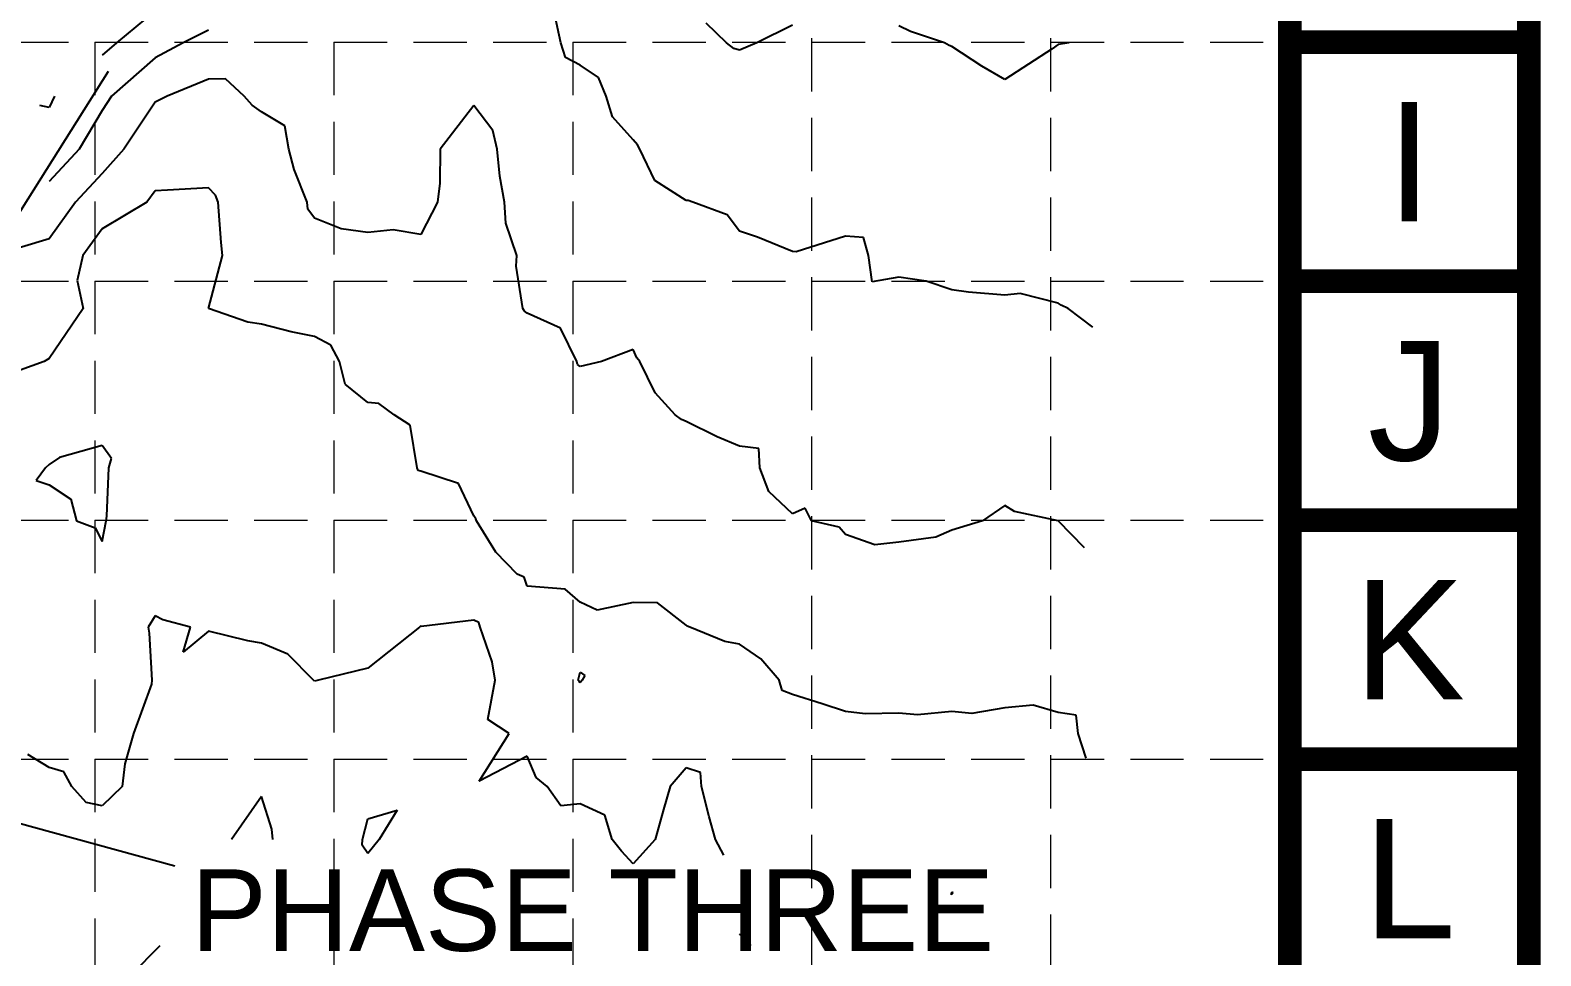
# Model space of a CAD drawing. Header units: inches. Extents: x 2468858 to 2474627, y 7110391 to 7114000.
# Drawn here: x 2474058 to 2474627, y 7112841 to 7113190 of the extents above; entities that cross this region are included whole.
import ezdxf
from ezdxf.enums import TextEntityAlignment as Align

# ---------------------------------------------------------------- set-up
doc = ezdxf.new("R2010")
doc.units = ezdxf.units.IN
doc.header["$MEASUREMENT"] = 0
doc.linetypes.add('HIDDEN', pattern=[0.375, 0.25, -0.125])
doc.linetypes.add('PHANTOM2', pattern=[3.15, 1.9, -0.25, 0.25, -0.25, 0.25, -0.25])
for name, color, linetype in [('BASE', 7, 'Continuous'), ('BDY', 250, 'PHANTOM2'), ('contours', 35, 'Continuous'), ('ex-pvmt', 7, 'Continuous'), ('GRID', 254, 'HIDDEN'), ('LEGEND', 7, 'Continuous'), ('SODDED LOT', 2, 'Continuous')]:
    doc.layers.add(name, color=color, linetype=linetype)
doc.styles.add("L200'", font='ARIAL.TTF', dxfattribs={"height": 0.001969})
doc.styles.get("Standard").update_dxf_attribs({"font": 'ARIAL.TTF'})

msp = doc.modelspace()

# ---------------------------------------------------------------- hatches: boundary and pattern name
at = {"layer": 'SODDED LOT'}
h = msp.add_hatch(dxfattribs=at)
h.set_pattern_fill('ANSI31', color=256, scale=30, style=0)
h.set_pattern_definition([(45, (0, 0), (-2.6516504294, 2.6516504294), [])])
h.paths.add_polyline_path([(2473645.39, 7113690.66), (2473644.98, 7113704.58), (2473380.05, 7113706.22), (2473375.55, 7113692.3), (2473381.69, 7113694.76), (2473634.33, 7113693.94)])
h.paths.add_polyline_path([(2473661.81, 7113026.94), (2473687.47, 7113025.61), (2473728.46, 7113019.28), (2473771.12, 7113012.61), (2473800.78, 7113000.62), (2473816.11, 7112991.96), (2473817.62, 7112992.3), (2473826.58, 7112958.99), (2473778.33, 7112869.43), (2473754.23, 7112818.27), (2473704.86, 7112707.31), (2473675.95, 7112628.52), (2473649.37, 7112551.6), (2473609.35, 7112401.13), (2473621.99, 7112397.24), (2473660.24, 7112541.42), (2473686.99, 7112623.57), (2473721.05, 7112713.98), (2473756.54, 7112795.8), (2473776.21, 7112842.14), (2473803.69, 7112892.8), (2473821.26, 7112931.75), (2473838.19, 7112953.92), (2473843.82, 7112970.36), (2473841.57, 7112984.99), (2473834.36, 7112995.8), (2473821.75, 7113003.46), (2473803.51, 7113011.56), (2473780.76, 7113020.12), (2473754.18, 7113027.78), (2473717.91, 7113032.73), (2473683.75, 7113037.76), (2473675.22, 7113037.54), (2473668.46, 7113034.66), (2473663.02, 7113029.01)])
h.paths.add_polyline_path([(2473971.46, 7113199.84), (2473953.3, 7113211.94), (2473941.19, 7113192.09), (2473861.1, 7113065.57), (2473810.53, 7113087.5), (2473761.17, 7113101.51), (2473720.96, 7113106.99), (2473697.2, 7113110.44), (2473674.12, 7113113.74), (2473679.51, 7113105.34), (2473686.71, 7113099.95), (2473703.5, 7113097.55), (2473742.47, 7113092.16), (2473787.44, 7113083.17), (2473826.42, 7113069.98), (2473851, 7113058.59), (2473862.39, 7113053.19), (2473874.39, 7113053.49), (2473885.78, 7113058.29), (2473895.97, 7113069.68), (2473937.95, 7113137.71), (2473969.87, 7113198.61)])
h.paths.add_polyline_path([(2474189.42, 7113705.55), (2474212.71, 7113695.29), (2474173.05, 7113585.51), (2474125.46, 7113471.59), (2474078.44, 7113374.03), (2473995.24, 7113231.38), (2473980.72, 7113211.84), (2473961.73, 7113224.12), (2474019.25, 7113316.23), (2474060.01, 7113393.26), (2474123.11, 7113525), (2474155.5, 7113608.17)])
h.paths.add_polyline_path([(2472149.87, 7113580.61), (2472139.15, 7113587.25), (2472148.34, 7113599.5), (2472129.96, 7113617.37), (2472301.04, 7113620.95), (2472421.05, 7113670.47), (2472435.86, 7113657.7), (2472418.5, 7113656.68), (2472386.32, 7113644.43), (2472349.55, 7113630.65), (2472301.04, 7113613.8), (2472253.54, 7113608.18), (2472206.05, 7113607.67), (2472182.05, 7113606.65), (2472168.77, 7113602.57), (2472156, 7113590.31)])
h.paths.add_polyline_path([(2472770.94, 7113693.31), (2472783.83, 7113696.4), (2473029.19, 7113695.37), (2473046.2, 7113689.7), (2473045.68, 7113705.68), (2472771.46, 7113707.22)])
h.paths.add_polyline_path([(2472613.26, 7113048.11), (2472742.65, 7113047.89), (2472742.87, 7112984.1), (2472740.21, 7112975.02), (2472732.24, 7112966.82), (2472722.71, 7112964.61), (2472628.32, 7112964.83), (2472620.35, 7112967.71), (2472615.69, 7112974.13), (2472614.14, 7112982.33), (2472613.26, 7112995.17)])
h.paths.add_polyline_path([(2471336.5, 7111475.41), (2471335.53, 7111275.42), (2470491.66, 7111254.32), (2470479.59, 7111328.94), (2470466.02, 7111461.6), (2470553.43, 7111470.9), (2470638.4, 7111473.12)])
h.paths.add_polyline_path([(2473446.67, 7112356.48), (2473471.9, 7112308.47), (2473532.94, 7112257.21), (2473501.2, 7112186.43), (2473329.47, 7112103.43), (2473116.22, 7112035.9), (2473103.2, 7112106.69), (2473072.63, 7112126.65), (2472815.11, 7111934.94), (2472802.33, 7111780.66), (2472622.31, 7111675.22), (2472617.64, 7111803.67), (2472501.02, 7111721.1), (2472320.82, 7111594.38), (2472182.92, 7111519.02), (2472068.92, 7111484.1), (2471932.85, 7111463.88), (2471923.66, 7111337.05), (2471693.82, 7111327.86), (2471696.08, 7111477.57), (2471836.92, 7111477.57), (2471858.78, 7111468.52), (2471876.58, 7111467.89), (2471898.13, 7111477.88), (2471906.24, 7111490.37), (2471909.37, 7111504.1), (2471908.12, 7111517.84), (2471903.75, 7111528.77), (2471899.69, 7111538.75), (2471899.78, 7111997.71), (2471902.82, 7112006.8), (2471908.61, 7112013.14), (2471915.23, 7112016.45), (2471926.26, 7112016.45), (2472502.65, 7112016.18), (2472510.04, 7112014.97), (2472516.23, 7112010.27), (2472519.86, 7112006.24), (2472597.23, 7111900.26), (2472601.63, 7111894), (2472601.97, 7111890.79), (2472601.97, 7111885.88), (2472602.14, 7111880.64), (2472603.49, 7111873.53), (2472605.53, 7111864.06), (2472610.94, 7111855.26), (2472618.72, 7111847.65), (2472625.66, 7111842.74), (2472634.12, 7111839.53), (2472648.17, 7111837.16), (2472661.03, 7111839.36), (2472670.85, 7111843.93), (2472681.25, 7111852.18), (2472689.32, 7111863.68), (2472693.24, 7111876.13), (2472698.54, 7111882.82), (2472979.47, 7112088.66), (2473047.7, 7112135.28), (2473102.11, 7112161.18), (2473168.62, 7112185.36), (2473235.48, 7112199.35), (2473286.97, 7112219.37), (2473338.95, 7112250.36), (2473378.05, 7112286.58), (2473406.65, 7112322.33), (2473434.97, 7112369.64)])
h.paths.add_polyline_path([(2469394.72, 7112321.68), (2469408.62, 7112317.35), (2469404.61, 7112306.55), (2469398.28, 7112300.53), (2469390.56, 7112297.13), (2469383.91, 7112297.75), (2469371.4, 7112301.14), (2469261.63, 7112337.75), (2469252.63, 7112344.02), (2469246.91, 7112352.88), (2469243.9, 7112361.06), (2469244.31, 7112369.38), (2469247.04, 7112379.88), (2469254.13, 7112392.28), (2469258.63, 7112404.82), (2469259.86, 7112413.96), (2469268.32, 7112441.06), (2469285.1, 7112497.6), (2469297.51, 7112549.94), (2469306.04, 7112604.22), (2469344.05, 7112603.83), (2469331.64, 7112539.47), (2469306.04, 7112437.89), (2469285.48, 7112378.57), (2469297.12, 7112353.37)])
h.paths.add_polyline_path([(2469215.25, 7111699.11), (2469133.16, 7111698.8), (2469133.12, 7111837.42), (2469136.78, 7111854.07), (2469131.5, 7111869.1), (2469132.54, 7111935.15), (2469148.79, 7112051.43), (2469175.43, 7112146.92), (2469214.08, 7112259.79), (2469218.22, 7112266.73), (2469223.73, 7112271.92), (2469228.76, 7112275.22), (2469234.9, 7112277.11), (2469242.61, 7112277.42), (2469249.21, 7112276.01), (2469256.45, 7112274.12), (2469362.5, 7112239.2), (2469368.95, 7112235.11), (2469372.09, 7112231.49), (2469374.61, 7112225.05), (2469375.55, 7112217.02), (2469372.57, 7112206.8), (2469260.7, 7112244.71), (2469237.57, 7112231.81), (2469223.88, 7112159.46), (2469213.8, 7112077.45), (2469211.79, 7111997.38), (2469212.59, 7111919.31)])
edge = h.paths.add_edge_path()
edge.add_line((2469946.69, 7111538.54), (2469944.94, 7111523.5))
edge.add_line((2469944.94, 7111523.5), (2469929.5, 7111368.54))
edge.add_line((2469929.5, 7111368.54), (2469627.82, 7111363.41))
edge.add_line((2469627.82, 7111363.41), (2469640.14, 7111528.56))
edge.add_line((2469640.14, 7111528.56), (2469611.1, 7111528.96))
edge.add_line((2469611.1, 7111528.96), (2469563.64, 7111542.06))
edge.add_line((2469563.64, 7111542.06), (2469395.72, 7111608.85))
edge.add_line((2469395.72, 7111608.85), (2469312.31, 7111524.84))
edge.add_line((2469312.31, 7111524.84), (2469259.94, 7111580.22))
edge.add_line((2469259.94, 7111580.22), (2469329.02, 7111646.45))
edge.add_line((2469329.02, 7111646.45), (2469327.64, 7111656.69))
edge.add_line((2469327.64, 7111656.69), (2469327.34, 7111668.01))
edge.add_line((2469327.34, 7111668.01), (2469328.7, 7111676.32))
edge.add_line((2469328.7, 7111676.32), (2469331.57, 7111684.93))
edge.add_line((2469331.57, 7111684.93), (2469335.65, 7111692.02))
edge.add_line((2469335.65, 7111692.02), (2469336.86, 7111699.72))
edge.add_line((2469336.86, 7111699.72), (2469350.6, 7111699.88))
edge.add_line((2469350.6, 7111699.88), (2469349.09, 7111695.19))
edge.add_line((2469349.09, 7111695.19), (2469344.26, 7111688.25))
edge.add_line((2469344.26, 7111688.25), (2469339.88, 7111679.79))
edge.add_arc((2469382.62, 7111662.98), 45.93, 158.5343, 290.6104)
edge.add_arc((2469402.89, 7111601.9), 18.55, 61.3608, 102.7575, ccw=False)
edge.add_line((2469411.78, 7111618.18), (2469554, 7111560.87))
edge.add_line((2469554, 7111560.87), (2469580.43, 7111552.5))
edge.add_line((2469580.43, 7111552.5), (2469597.93, 7111547.75))
edge.add_line((2469597.93, 7111547.75), (2469618.84, 7111543.76))
edge.add_line((2469618.84, 7111543.76), (2469652.78, 7111539.88))
edge.add_line((2469652.78, 7111539.88), (2469703, 7111539.88))
edge.add_line((2469703, 7111539.88), (2469903.74, 7111540.59))
edge.add_line((2469903.74, 7111540.59), (2469929.65, 7111539.77))
edge.add_line((2469929.65, 7111539.77), (2469946.69, 7111538.54))

# ---------------------------------------------------------------- linework, layer by layer
at = {"layer": 'BASE', "color": 9}
msp.add_line((2474532.87, 7113905.23), (2474532.87, 7110485.23), dxfattribs=at)
at = {"layer": 'BASE', "const_width": 9}
for points in [[(2468862.87, 7110395.23), (2474622.87, 7110395.23), (2474622.87, 7113995.23), (2468862.87, 7113995.23)], [(2468952.87, 7110485.23), (2474532.87, 7110485.23), (2474532.87, 7113905.23), (2468952.87, 7113905.23)]]:
    msp.add_lwpolyline(points, close=True, dxfattribs=at)
for points in [[(2474622.87, 7113185.23), (2474532.87, 7113185.23)], [(2474622.87, 7113095.23), (2474532.87, 7113095.23)], [(2474622.87, 7113005.23), (2474532.87, 7113005.23)], [(2474622.87, 7112915.23), (2474532.87, 7112915.23)]]:
    msp.add_lwpolyline(points, dxfattribs=at)
at = {"layer": 'BDY', "ltscale": 300}
msp.add_line((2473745.24, 7112976.22), (2474112.94, 7112875.03), dxfattribs=at)
at = {"layer": 'contours'}
for p, q in [((2474105.57, 7113196.99, 599), (2474091.01, 7113184.94, 599)), ((2474258.34, 7113184.94, 598), (2474256.05, 7113195.42, 598)), ((2474125.57, 7113189.74, 598), (2474116.13, 7113184.94, 598)), ((2474320.65, 7113184.94, 599), (2474312.99, 7113192.36, 599)), ((2474345.57, 7113191.69, 599), (2474332.13, 7113184.94, 599)), ((2474389.94, 7113189.31, 599), (2474385.57, 7113191.44, 599)), ((2474402.8, 7113184.94, 599), (2474389.94, 7113189.31, 599)), ((2474091.01, 7113184.94, 599), (2474085.57, 7113180.31, 599)), ((2474116.13, 7113184.94, 598), (2474105.57, 7113179.38, 598)), ((2474260.08, 7113179.44, 598), (2474258.34, 7113184.94, 598)), ((2474323.48, 7113182.85, 599), (2474320.65, 7113184.94, 599)), ((2474325.57, 7113182.16, 599), (2474323.48, 7113182.85, 599)), ((2474332.13, 7113184.94, 599), (2474325.57, 7113182.16, 599)), ((2474404.58, 7113183.94, 599), (2474402.8, 7113184.94, 599)), ((2474405.57, 7113183.57, 599), (2474404.58, 7113183.94, 599)), ((2474416.89, 7113176.25, 599), (2474405.57, 7113183.57, 599)), ((2474445.57, 7113184.37, 599), (2474443.31, 7113182.67, 599)), ((2474449.79, 7113184.94, 599), (2474445.57, 7113184.37, 599)), ((2474105.57, 7113179.38, 598), (2474089.09, 7113164.94, 598)), ((2474265.57, 7113176.61, 598), (2474260.08, 7113179.44, 598)), ((2474443.31, 7113182.67, 599), (2474425.57, 7113171.2, 599)), ((2474132.08, 7113171.44, 597), (2474125.57, 7113171.28, 597)), ((2474139.04, 7113164.94, 597), (2474132.08, 7113171.44, 597)), ((2474272.54, 7113171.91, 598), (2474265.57, 7113176.61, 598)), ((2474275.35, 7113164.94, 598), (2474272.54, 7113171.91, 598)), ((2474425.57, 7113171.2, 599), (2474416.89, 7113176.25, 599)), ((2474125.57, 7113171.28, 597), (2474110, 7113164.94, 597)), ((2474065.57, 7113160.63, 599), (2474062.04, 7113161.4, 599)), ((2474067.56, 7113164.94, 599), (2474065.57, 7113160.63, 599)), ((2474089.09, 7113164.94, 598), (2474085.57, 7113159.46, 598)), ((2474105.57, 7113162.66, 597), (2474093.74, 7113144.94, 597)), ((2474110, 7113164.94, 597), (2474105.57, 7113162.66, 597)), ((2474142.1, 7113161.46, 597), (2474139.04, 7113164.94, 597)), ((2474145.57, 7113158.98, 597), (2474142.1, 7113161.46, 597)), ((2474225.57, 7113161.36, 597), (2474212.87, 7113144.94, 597)), ((2474232.66, 7113152.03, 597), (2474225.57, 7113161.36, 597)), ((2474277.71, 7113157.08, 598), (2474275.35, 7113164.94, 598)), ((2474085.57, 7113159.46, 598), (2474076.93, 7113144.94, 598)), ((2474154.33, 7113153.69, 597), (2474145.57, 7113158.98, 597)), ((2474285.57, 7113148.44, 598), (2474277.71, 7113157.08, 598)), ((2474155.92, 7113144.94, 597), (2474154.33, 7113153.69, 597)), ((2474234.36, 7113144.94, 597), (2474232.66, 7113152.03, 597)), ((2474076.93, 7113144.94, 598), (2474065.57, 7113132.75, 598)), ((2474093.74, 7113144.94, 597), (2474085.57, 7113135.81, 597)), ((2474157.91, 7113137.28, 597), (2474155.92, 7113144.94, 597)), ((2474212.87, 7113144.94, 597), (2474212.77, 7113132.13, 597)), ((2474235.36, 7113134.73, 597), (2474234.36, 7113144.94, 597)), ((2474287.23, 7113146.6, 598), (2474285.57, 7113148.44, 598)), ((2474288.11, 7113144.94, 598), (2474287.23, 7113146.6, 598)), ((2474293.72, 7113133.08, 598), (2474288.11, 7113144.94, 598)), ((2474085.57, 7113135.81, 597), (2474075.48, 7113124.94, 597)), ((2474162.81, 7113124.94, 597), (2474157.91, 7113137.28, 597)), ((2474212.77, 7113132.13, 597), (2474211.87, 7113124.94, 597)), ((2474237.1, 7113124.94, 597), (2474235.36, 7113134.73, 597)), ((2474305.57, 7113125.66, 598), (2474293.72, 7113133.08, 598)), ((2474105.57, 7113129.19, 596), (2474102.4, 7113124.94, 596)), ((2474110.2, 7113129.56, 596), (2474105.57, 7113129.19, 596)), ((2474125.57, 7113130.44, 596), (2474110.2, 7113129.56, 596)), ((2474128.31, 7113127.67, 596), (2474125.57, 7113130.44, 596)), ((2474129.22, 7113124.94, 596), (2474128.31, 7113127.67, 596)), ((2474075.48, 7113124.94, 597), (2474065.57, 7113111.13, 597)), ((2474102.4, 7113124.94, 596), (2474085.57, 7113114.95, 596)), ((2474130.44, 7113109.81, 596), (2474129.22, 7113124.94, 596)), ((2474163, 7113122.36, 597), (2474162.81, 7113124.94, 597)), ((2474165.57, 7113119.01, 597), (2474163, 7113122.36, 597)), ((2474211.87, 7113124.94, 597), (2474205.57, 7113112.76, 597)), ((2474237.65, 7113117.02, 597), (2474237.1, 7113124.94, 597)), ((2474306.28, 7113125.65, 598), (2474305.57, 7113125.66, 598)), ((2474308, 7113124.94, 598), (2474306.28, 7113125.65, 598)), ((2474320.91, 7113120.27, 598), (2474308, 7113124.94, 598)), ((2474325.57, 7113114.01, 598), (2474320.91, 7113120.27, 598)), ((2474085.57, 7113114.95, 596), (2474078.34, 7113104.94, 596)), ((2474175.58, 7113114.94, 597), (2474165.57, 7113119.01, 597)), ((2474185.57, 7113113.56, 597), (2474175.58, 7113114.94, 597)), ((2474195.22, 7113114.59, 597), (2474185.57, 7113113.56, 597)), ((2474205.57, 7113112.76, 597), (2474195.22, 7113114.59, 597)), ((2474241.74, 7113104.94, 597), (2474237.65, 7113117.02, 597)), ((2474065.57, 7113111.13, 597), (2474045.88, 7113105.25, 597)), ((2474130.85, 7113104.94, 596), (2474130.44, 7113109.81, 596)), ((2474332.43, 7113111.8, 598), (2474325.57, 7113114.01, 598)), ((2474345.57, 7113106.38, 598), (2474332.43, 7113111.8, 598)), ((2474365.57, 7113112.22, 598), (2474346.89, 7113106.26, 598)), ((2474372.35, 7113111.71, 598), (2474365.57, 7113112.22, 598)), ((2474374.17, 7113104.94, 598), (2474372.35, 7113111.71, 598)), ((2474078.34, 7113104.94, 596), (2474076.17, 7113095.53, 596)), ((2474125.58, 7113084.95, 596), (2474130.85, 7113104.94, 596)), ((2474241.46, 7113100.82, 597), (2474241.74, 7113104.94, 597)), ((2474346.89, 7113106.26, 598), (2474345.57, 7113106.38, 598)), ((2474375.57, 7113094.94, 598), (2474374.17, 7113104.94, 598)), ((2474244.05, 7113084.94, 597), (2474241.46, 7113100.82, 597)), ((2474076.17, 7113095.53, 596), (2474078.38, 7113084.94, 596)), ((2474385.57, 7113096.71, 598), (2474375.57, 7113094.94, 598)), ((2474395.88, 7113095.24, 598), (2474385.57, 7113096.71, 598)), ((2474405.57, 7113092.02, 598), (2474395.88, 7113095.24, 598)), ((2474411.78, 7113091.15, 598), (2474405.57, 7113092.02, 598)), ((2474425.57, 7113089.9, 598), (2474411.78, 7113091.15, 598)), ((2474431.24, 7113090.61, 598), (2474425.57, 7113089.9, 598)), ((2474445.57, 7113086.97, 598), (2474431.24, 7113090.61, 598)), ((2474446.79, 7113086.15, 598), (2474445.57, 7113086.97, 598)), ((2474449.33, 7113084.94, 598), (2474446.79, 7113086.15, 598)), ((2474078.38, 7113084.94, 596), (2474065.57, 7113066.06, 596)), ((2474125.59, 7113084.94, 596), (2474125.58, 7113084.95, 596)), ((2474140.48, 7113079.84, 596), (2474125.59, 7113084.94, 596)), ((2474244.61, 7113083.97, 597), (2474244.05, 7113084.94, 597)), ((2474245.57, 7113083.17, 597), (2474244.61, 7113083.97, 597)), ((2474258.2, 7113077.56, 597), (2474245.57, 7113083.17, 597)), ((2474458.61, 7113077.97, 598), (2474449.33, 7113084.94, 598)), ((2474145.57, 7113079.07, 596), (2474140.48, 7113079.84, 596)), ((2474156.73, 7113076.1, 596), (2474145.57, 7113079.07, 596)), ((2474165.57, 7113074.45, 596), (2474156.73, 7113076.1, 596)), ((2474264.3, 7113064.94, 597), (2474258.2, 7113077.56, 597)), ((2474171.74, 7113071.11, 596), (2474165.57, 7113074.45, 596)), ((2474174.92, 7113064.94, 596), (2474171.74, 7113071.11, 596)), ((2474285.57, 7113069.54, 597), (2474273.63, 7113064.94, 597)), ((2474286.96, 7113066.32, 597), (2474285.57, 7113069.54, 597)), ((2474063.68, 7113064.94, 596), (2474045.57, 7113058.43, 596)), ((2474065.57, 7113066.06, 596), (2474063.68, 7113064.94, 596)), ((2474177.04, 7113056.41, 596), (2474174.92, 7113064.94, 596)), ((2474264.54, 7113063.91, 597), (2474264.3, 7113064.94, 597)), ((2474265.57, 7113063.05, 597), (2474264.54, 7113063.91, 597)), ((2474273.63, 7113064.94, 597), (2474265.57, 7113063.05, 597)), ((2474288.11, 7113064.94, 597), (2474286.96, 7113066.32, 597)), ((2474293.79, 7113053.15, 597), (2474288.11, 7113064.94, 597)), ((2474185.57, 7113049.51, 596), (2474177.04, 7113056.41, 596)), ((2474301.32, 7113044.94, 597), (2474293.79, 7113053.15, 597)), ((2474189.76, 7113049.13, 596), (2474185.57, 7113049.51, 596)), ((2474195.53, 7113044.94, 596), (2474189.76, 7113049.13, 596)), ((2474201.58, 7113040.95, 596), (2474195.53, 7113044.94, 596)), ((2474204.18, 7113024.94, 596), (2474201.58, 7113040.95, 596)), ((2474303.81, 7113043.18, 597), (2474301.32, 7113044.94, 597)), ((2474305.57, 7113042.35, 597), (2474303.81, 7113043.18, 597)), ((2474317.2, 7113036.56, 597), (2474305.57, 7113042.35, 597)), ((2474325.57, 7113033.15, 597), (2474317.2, 7113036.56, 597)), ((2474085.57, 7113033.36, 595), (2474069.45, 7113028.81, 595)), ((2474089.07, 7113028.43, 595), (2474085.57, 7113033.36, 595)), ((2474332.85, 7113032.21, 597), (2474325.57, 7113033.15, 597)), ((2474333.26, 7113024.94, 597), (2474332.85, 7113032.21, 597)), ((2474064.18, 7113024.94, 595), (2474060.75, 7113020.11, 595)), ((2474065.57, 7113026.16, 595), (2474064.18, 7113024.94, 595)), ((2474069.45, 7113028.81, 595), (2474065.57, 7113026.16, 595)), ((2474087.31, 7113006.68, 595), (2474088.11, 7113024.94, 595)), ((2474088.11, 7113024.94, 595), (2474089.07, 7113028.43, 595)), ((2474204.56, 7113023.92, 596), (2474204.18, 7113024.94, 596)), ((2474205.57, 7113023.62, 596), (2474204.56, 7113023.92, 596)), ((2474219.72, 7113019.08, 596), (2474205.57, 7113023.62, 596)), ((2474336.66, 7113016.02, 597), (2474333.26, 7113024.94, 597)), ((2474060.75, 7113020.11, 595), (2474065.57, 7113018.54, 595)), ((2474065.57, 7113018.54, 595), (2474073.81, 7113013.18, 595)), ((2474225.57, 7113006.85, 596), (2474219.72, 7113019.08, 596)), ((2474073.81, 7113013.18, 595), (2474075.91, 7113004.94, 595)), ((2474345.57, 7113007.63, 597), (2474336.66, 7113016.02, 597)), ((2474087.05, 7113004.94, 595), (2474087.31, 7113006.68, 595)), ((2474226.35, 7113005.71, 596), (2474225.57, 7113006.85, 596)), ((2474350.33, 7113009.69, 597), (2474345.57, 7113007.63, 597)), ((2474352.72, 7113004.94, 597), (2474350.33, 7113009.69, 597)), ((2474425.57, 7113010.7, 597), (2474417.05, 7113004.94, 597)), ((2474429.14, 7113008.51, 597), (2474425.57, 7113010.7, 597)), ((2474445.55, 7113004.94, 597), (2474429.14, 7113008.51, 597)), ((2474075.91, 7113004.94, 595), (2474082.98, 7113002.34, 595)), ((2474082.98, 7113002.34, 595), (2474085.57, 7112997.17, 595)), ((2474085.57, 7112997.17, 595), (2474087.05, 7113004.94, 595)), ((2474226.52, 7113004.94, 596), (2474226.35, 7113005.71, 596)), ((2474233.79, 7112993.15, 596), (2474226.52, 7113004.94, 596)), ((2474363.17, 7113002.53, 597), (2474352.72, 7113004.94, 597)), ((2474365.57, 7112999.79, 597), (2474363.17, 7113002.53, 597)), ((2474405.57, 7113001.48, 597), (2474399.5, 7112998.87, 597)), ((2474417.05, 7113004.94, 597), (2474405.57, 7113001.48, 597)), ((2474445.57, 7113004.93, 597), (2474445.55, 7113004.94, 597)), ((2474455.47, 7112994.83, 597), (2474445.57, 7113004.93, 597)), ((2474445.57, 7113004.93, 597), (2474445.57, 7113004.93, 597)), ((2474376.55, 7112995.91, 597), (2474365.57, 7112999.79, 597)), ((2474385.57, 7112996.94, 597), (2474376.55, 7112995.91, 597)), ((2474399.5, 7112998.87, 597), (2474385.57, 7112996.94, 597)), ((2474241.89, 7112984.94, 596), (2474233.79, 7112993.15, 596)), ((2474244.45, 7112983.81, 596), (2474241.89, 7112984.94, 596)), ((2474245.57, 7112980.41, 596), (2474244.45, 7112983.81, 596)), ((2474259.92, 7112979.29, 596), (2474245.57, 7112980.41, 596)), ((2474265.57, 7112974.4, 596), (2474259.92, 7112979.29, 596)), ((2474272, 7112971.37, 596), (2474265.57, 7112974.4, 596)), ((2474285.57, 7112974.23, 596), (2474272, 7112971.37, 596)), ((2474294.77, 7112974.14, 596), (2474285.57, 7112974.23, 596)), ((2474305.57, 7112965.73, 596), (2474294.77, 7112974.14, 596)), ((2474105.57, 7112969.26, 595), (2474102.92, 7112964.94, 595)), ((2474108.36, 7112967.72, 595), (2474105.57, 7112969.26, 595)), ((2474118.79, 7112964.94, 595), (2474108.36, 7112967.72, 595)), ((2474225.57, 7112967.55, 595), (2474205.77, 7112965.14, 595)), ((2474227.38, 7112966.75, 595), (2474225.57, 7112967.55, 595)), ((2474227.98, 7112964.94, 595), (2474227.38, 7112966.75, 595)), ((2474102.92, 7112964.94, 595), (2474103.32, 7112962.68, 595)), ((2474103.32, 7112962.68, 595), (2474104.22, 7112944.94, 595)), ((2474116.11, 7112955.47, 595), (2474118.79, 7112964.94, 595)), ((2474125.57, 7112963.4, 595), (2474116.11, 7112955.47, 595)), ((2474140.47, 7112959.83, 595), (2474125.57, 7112963.4, 595)), ((2474205.07, 7112964.94, 595), (2474185.57, 7112949.48, 595)), ((2474205.57, 7112965.48, 595), (2474205.07, 7112964.94, 595)), ((2474205.77, 7112965.14, 595), (2474205.57, 7112965.48, 595)), ((2474232.49, 7112951.85, 595), (2474227.98, 7112964.94, 595)), ((2474305.93, 7112965.29, 596), (2474305.57, 7112965.73, 596)), ((2474306.87, 7112964.94, 596), (2474305.93, 7112965.29, 596)), ((2474320.13, 7112959.5, 596), (2474306.87, 7112964.94, 596)), ((2474145.57, 7112958.94, 595), (2474140.47, 7112959.83, 595)), ((2474155.45, 7112954.81, 595), (2474145.57, 7112958.94, 595)), ((2474325.57, 7112958.57, 596), (2474320.13, 7112959.5, 596)), ((2474333.68, 7112953.04, 596), (2474325.57, 7112958.57, 596)), ((2474165.1, 7112944.94, 595), (2474155.45, 7112954.81, 595)), ((2474233.62, 7112944.94, 595), (2474232.49, 7112951.85, 595)), ((2474340.54, 7112944.94, 596), (2474333.68, 7112953.04, 596)), ((2474104.22, 7112944.94, 595), (2474104.13, 7112943.49, 595)), ((2474165.39, 7112944.76, 595), (2474165.1, 7112944.94, 595)), ((2474165.57, 7112944.62, 595), (2474165.39, 7112944.76, 595)), ((2474167.02, 7112944.94, 595), (2474165.57, 7112944.62, 595)), ((2474185.57, 7112949.48, 595), (2474167.02, 7112944.94, 595)), ((2474230.83, 7112930.2, 595), (2474233.62, 7112944.94, 595)), ((2474264.85, 7112944.94, 596), (2474265.57, 7112948.05, 596)), ((2474265.25, 7112944.61, 596), (2474264.85, 7112944.94, 596)), ((2474265.57, 7112943.99, 596), (2474265.25, 7112944.61, 596)), ((2474265.57, 7112948.05, 596), (2474267.4, 7112946.76, 596)), ((2474266.34, 7112944.94, 596), (2474265.57, 7112943.99, 596)), ((2474267.4, 7112946.76, 596), (2474266.34, 7112944.94, 596)), ((2474341.72, 7112941.08, 596), (2474340.54, 7112944.94, 596)), ((2474104.13, 7112943.49, 595), (2474097.39, 7112924.94, 595)), ((2474345.57, 7112939.55, 596), (2474341.72, 7112941.08, 596)), ((2474356.74, 7112936.11, 596), (2474345.57, 7112939.55, 596)), ((2474365.57, 7112933.23, 596), (2474356.74, 7112936.11, 596)), ((2474372.9, 7112932.26, 596), (2474365.57, 7112933.23, 596)), ((2474385.57, 7112932.5, 596), (2474372.9, 7112932.26, 596)), ((2474392.57, 7112931.93, 596), (2474385.57, 7112932.5, 596)), ((2474405.57, 7112933.14, 596), (2474392.57, 7112931.93, 596)), ((2474413.11, 7112932.48, 596), (2474405.57, 7112933.14, 596)), ((2474425.57, 7112934.55, 596), (2474413.11, 7112932.48, 596)), ((2474436.14, 7112935.51, 596), (2474425.57, 7112934.55, 596)), ((2474445.57, 7112932.76, 596), (2474436.14, 7112935.51, 596)), ((2474452.39, 7112931.76, 596), (2474445.57, 7112932.76, 596)), ((2474238.88, 7112924.94, 595), (2474230.83, 7112930.2, 595)), ((2474453.2, 7112924.94, 596), (2474452.39, 7112931.76, 596)), ((2474097.39, 7112924.94, 595), (2474094.1, 7112913.46, 595)), ((2474227.55, 7112906.92, 595), (2474238.88, 7112924.94, 595)), ((2474456.2, 7112915.56, 596), (2474453.2, 7112924.94, 596)), ((2474065.57, 7112912.14, 595), (2474057.6, 7112916.96, 595)), ((2474245.57, 7112916.34, 595), (2474227.55, 7112906.92, 595)), ((2474248.98, 7112908.34, 595), (2474245.57, 7112916.34, 595)), ((2474071.1, 7112910.47, 595), (2474065.57, 7112912.14, 595)), ((2474074.1, 7112904.94, 595), (2474071.1, 7112910.47, 595)), ((2474094.1, 7112913.46, 595), (2474093.1, 7112904.94, 595)), ((2474305.57, 7112911.94, 595), (2474299.54, 7112904.94, 595)), ((2474310.85, 7112910.21, 595), (2474305.57, 7112911.94, 595)), ((2474311.32, 7112904.94, 595), (2474310.85, 7112910.21, 595)), ((2474079.59, 7112898.96, 595), (2474074.1, 7112904.94, 595)), ((2474093.1, 7112904.94, 595), (2474085.57, 7112897.65, 595)), ((2474253.1, 7112904.94, 595), (2474248.98, 7112908.34, 595)), ((2474258.31, 7112897.67, 595), (2474253.1, 7112904.94, 595)), ((2474299.54, 7112904.94, 595), (2474296.96, 7112896.32, 595)), ((2474314.2, 7112893.57, 595), (2474311.32, 7112904.94, 595)), ((2474085.57, 7112897.65, 595), (2474079.59, 7112898.96, 595)), ((2474145.57, 7112901.13, 594), (2474134.34, 7112884.94, 594)), ((2474149.5, 7112888.86, 594), (2474145.57, 7112901.13, 594)), ((2474265.57, 7112898.4, 595), (2474258.31, 7112897.67, 595)), ((2474274.82, 7112894.18, 595), (2474265.57, 7112898.4, 595)), ((2474183.62, 7112884.94, 595), (2474185.57, 7112892.79, 595)), ((2474185.57, 7112892.79, 595), (2474196.67, 7112896.03, 595)), ((2474196.67, 7112896.03, 595), (2474189.85, 7112884.94, 595)), ((2474277.59, 7112884.94, 595), (2474274.82, 7112894.18, 595)), ((2474296.96, 7112896.32, 595), (2474293.82, 7112884.94, 595)), ((2474316.61, 7112884.94, 595), (2474314.2, 7112893.57, 595)), ((2474149.87, 7112884.94, 594), (2474149.5, 7112888.86, 594)), ((2474183.43, 7112882.8, 595), (2474183.62, 7112884.94, 595)), ((2474185.57, 7112879.65, 595), (2474183.43, 7112882.8, 595)), ((2474189.85, 7112884.94, 595), (2474185.57, 7112879.65, 595)), ((2474281.21, 7112880.57, 595), (2474277.59, 7112884.94, 595)), ((2474293.82, 7112884.94, 595), (2474285.57, 7112875.76, 595)), ((2474319.73, 7112879.1, 595), (2474316.61, 7112884.94, 595)), ((2474285.57, 7112875.76, 595), (2474281.21, 7112880.57, 595)), ((2474242.05, 7112861.41, 595), (2474241.17, 7112864.94, 595)), ((2474405.4, 7112864.94, 595), (2474405.12, 7112864.49, 595)), ((2474405.12, 7112864.49, 595), (2474405.57, 7112864.38, 595)), ((2474405.57, 7112865.04, 595), (2474405.4, 7112864.94, 595)), ((2474405.69, 7112865.06, 595), (2474405.57, 7112865.04, 595)), ((2474405.57, 7112864.38, 595), (2474406.02, 7112864.94, 595)), ((2474406.02, 7112864.94, 595), (2474405.69, 7112865.06, 595)), ((2474328.23, 7112847.6, 595), (2474325.57, 7112849.3, 595)), ((2474329.9, 7112844.94, 595), (2474328.23, 7112847.6, 595)), ((2474105.57, 7112843.23, 594), (2474087.49, 7112824.94, 594)), ((2474107.35, 7112844.94, 594), (2474105.57, 7112843.23, 594))]:
    msp.add_line(p, q, dxfattribs=at)
at = {"layer": 'ex-pvmt'}
msp.add_line((2474087.8, 7113174.21), (2474034.08, 7113088.84), dxfattribs=at)
at = {"layer": 'GRID', "color": 252, "linetype": 'HIDDEN', "lineweight": 0, "ltscale": 80}
for p, q in [((2474352.71, 7113906.7), (2474352.71, 7110754.83)), ((2474442.71, 7113906.7), (2474442.71, 7110754.83)), ((2474082.87, 7113905.23), (2474082.87, 7110754.83)), ((2474172.87, 7113905.23), (2474172.87, 7110754.83)), ((2474262.87, 7113905.23), (2474262.87, 7110754.83)), ((2468952.87, 7113185.23), (2474532.87, 7113185.23)), ((2468952.87, 7113095.23), (2474532.87, 7113095.23)), ((2468952.87, 7113005.23), (2474532.87, 7113005.23)), ((2468952.87, 7112915.23), (2474532.87, 7112915.23))]:
    msp.add_line(p, q, dxfattribs=at)

# ---------------------------------------------------------------- texts
at = {"layer": 'BASE'}
for s, p in [('I', (2474577.87, 7113140.23)), ('J', (2474577.87, 7113050.23)), ('K', (2474577.87, 7112960.23)), ('L', (2474577.87, 7112870.23))]:
    msp.add_text(s, height=45, dxfattribs=at).set_placement(p, align=Align.MIDDLE_CENTER)
at = {"layer": 'LEGEND', "style": "L200'"}
msp.add_text('PHASE THREE', height=30.6892, dxfattribs=at).set_placement((2474118.99, 7112843.03))

doc.saveas('drawing.dxf')
